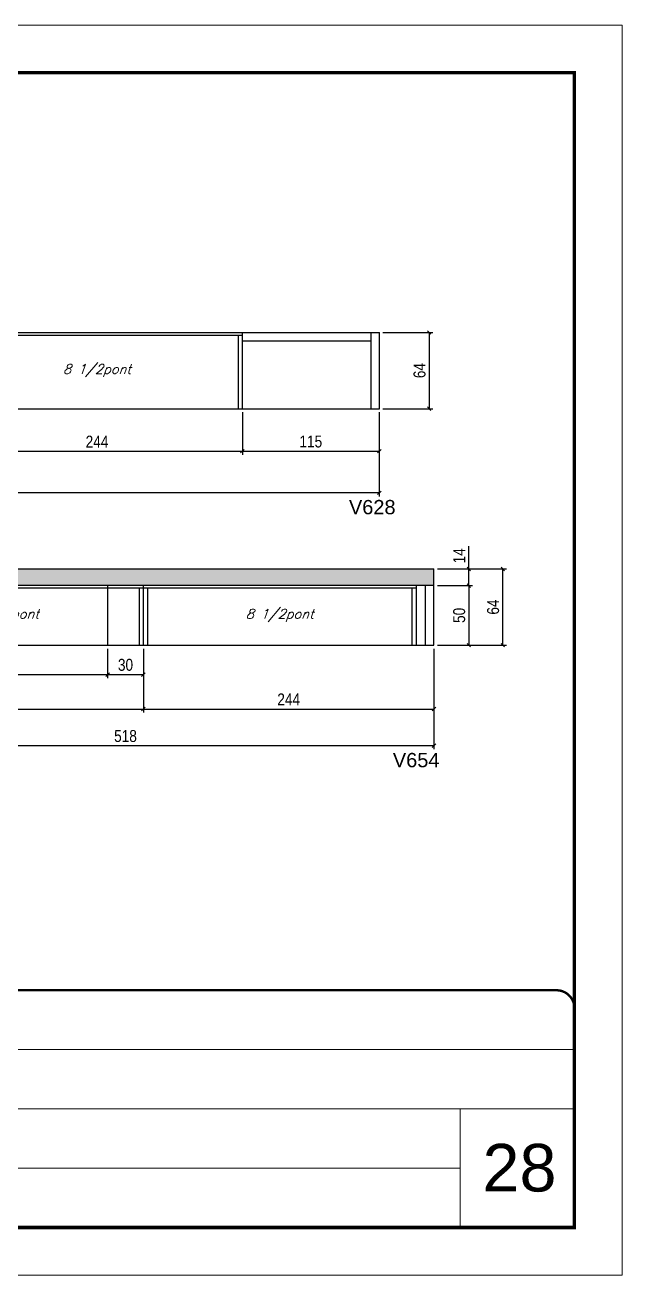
# Model space of a CAD drawing. Extents: x 3309 to 9590, y -2522 to 14608.
# Drawn here: x 9062 to 9563, y 6666 to 7716 of the extents above; entities that cross this region are included whole.
import ezdxf

# ---------------------------------------------------------------- set-up
doc = ezdxf.new("R2010")
doc.units = 0
doc.linetypes.add('CONTINUO', pattern=[0])
doc.linetypes.add('DASHED', pattern=[0.75, 0.5, -0.25])
for name, color, linetype in [('5', 5, 'Continuous'), ('COTA', 241, 'Continuous'), ('Painéis', 200, 'Continuous'), ('SARR_2.2x7', 40, 'Continuous'), ('SARR_3.5x7', 81, 'Continuous'), ('texto', 7, 'Continuous')]:
    doc.layers.add(name, color=color, linetype=linetype)
for name, color, linetype, lineweight in [('CARIMBO', 255, 'Continuous', 9), ('Folhas', 255, 'Continuous', 9), ('SARRAFO DE PRESSAO', 251, 'DASHED', 9)]:
    doc.layers.add(name, color=color, linetype=linetype, lineweight=lineweight)
doc.styles.add('ARIAL', font='arial.ttf')
doc.styles.add('COTA TECNICA', font='techl___.ttf', dxfattribs={"height": 10})
doc.styles.add('Romans', font='romans.shx')
doc.styles.get("Standard").update_dxf_attribs({"font": 'arial.ttf'})
doc.dimstyles.new('PAINEL', dxfattribs={"dimtxt": 10, "dimasz": 3, "dimexe": 3, "dimexo": 3, "dimgap": 3, "dimtad": 1, "dimdec": 1, "dimzin": 12, "dimdsep": 46, "dimtxsty": 'COTA TECNICA', "dimblk1": 'OBLIQUE', "dimblk2": 'OBLIQUE', "dimsah": 1, "dimcen": 0.9, "dimclrd": 4, "dimclre": 4, "dimclrt": 240, "dimadec": 1, "dimazin": 3, "dimtfac": 1, "dimtdec": 1, "dimtmove": 0, "dimatfit": 3, "dimfxl": 1, "dimtolj": 1, "dimtzin": 12, "dimarcsym": 0})

# ---------------------------------------------------------------- blocks, each defined once
blk = doc.blocks.new('9999999999')
at = {"color": 30, "linetype": 'CONTINUO'}
for p, q in [((98564.6, 34379.6), (99584, 34379.6)), ((98564.6, 34329.8), (99488, 34329.8)), ((99584, 34329.8), (99488, 34329.8)), ((99488, 34329.8), (99488, 34230.2)), ((98564.6, 34280), (99488, 34280))]:
    blk.add_line(p, q, dxfattribs=at)
at = {"color": 30, "linetype": 'CONTINUO', "const_width": 2}
blk.add_lwpolyline([(99584, 34230.2), (99584, 34414.4, 0.414214), (99569, 34429.4), (98229, 34429.4, 0.414214), (98214, 34414.4), (98214, 34245.2, 0.414214), (98229, 34230.2), (99584, 34230.2)], format="xyb", dxfattribs=at)
at = {"layer": 'Folhas'}
blk.add_lwpolyline([(98139, 34190.2), (99624, 34190.2), (99624, 35240.2), (98139, 35240.2)], close=True, dxfattribs=at)
at = {"layer": 'Folhas', "color": 30, "const_width": 3}
blk.add_lwpolyline([(98214, 34230.2), (99584, 34230.2), (99584, 35200.2), (98214, 35200.2)], close=True, dxfattribs=at)
blk = doc.blocks.new('_Oblique')
at = {"color": 0, "linetype": 'ByBlock', "lineweight": -2}
blk.add_line((-0.5, -0.5), (0.5, 0.5), dxfattribs=at)
blk = doc.blocks.new('*D841')
at = {"layer": 'COTA', "color": 4, "linetype": 'ByBlock', "lineweight": -2, "transparency": 16777216}
for p, q in [((9000.1, 7391.1), (9000.1, 7355.4)), ((9244.1, 7391.1), (9244.1, 7355.4)), ((9000.1, 7358.4), (9244.1, 7358.4))]:
    blk.add_line(p, q, dxfattribs=at)
at = {"layer": 'Defpoints', "color": 0, "linetype": 'ByBlock', "transparency": 16777216}
for p in [(9000.1, 7394.1), (9244.1, 7394.1), (9244.1, 7358.4)]:
    blk.add_point(p, dxfattribs=at)
at = {"layer": 'COTA', "color": 4, "linetype": 'ByBlock', "lineweight": -2, "transparency": 16777216, "xscale": 3, "yscale": 3, "zscale": 3, "rotation": 180}
blk.add_blockref('_Oblique', (9000.1, 7358.4), dxfattribs=at)
at = {"layer": 'COTA', "color": 4, "linetype": 'ByBlock', "lineweight": -2, "transparency": 16777216, "xscale": 3, "yscale": 3, "zscale": 3}
blk.add_blockref('_Oblique', (9244.1, 7358.4), dxfattribs=at)
at = {"layer": 'COTA', "color": 240, "linetype": 'ByBlock', "transparency": 16777216, "insert": (9122.1, 7366.4), "char_height": 10, "attachment_point": 5, "style": 'COTA TECNICA'}
blk.add_mtext('\\A1;244', dxfattribs=at)
blk = doc.blocks.new('*D842')
at = {"layer": 'COTA', "color": 4, "linetype": 'ByBlock', "lineweight": -2, "transparency": 16777216}
for p, q in [((9244.1, 7391.1), (9244.1, 7355.4)), ((9359.1, 7391.1), (9359.1, 7355.4)), ((9244.1, 7358.4), (9359.1, 7358.4))]:
    blk.add_line(p, q, dxfattribs=at)
at = {"layer": 'Defpoints', "color": 0, "linetype": 'ByBlock', "transparency": 16777216}
for p in [(9244.1, 7394.1), (9359.1, 7394.1), (9359.1, 7358.4)]:
    blk.add_point(p, dxfattribs=at)
at = {"layer": 'COTA', "color": 4, "linetype": 'ByBlock', "lineweight": -2, "transparency": 16777216, "xscale": 3, "yscale": 3, "zscale": 3, "rotation": 180}
blk.add_blockref('_Oblique', (9244.1, 7358.4), dxfattribs=at)
at = {"layer": 'COTA', "color": 4, "linetype": 'ByBlock', "lineweight": -2, "transparency": 16777216, "xscale": 3, "yscale": 3, "zscale": 3}
blk.add_blockref('_Oblique', (9359.1, 7358.4), dxfattribs=at)
at = {"layer": 'COTA', "color": 240, "linetype": 'ByBlock', "transparency": 16777216, "insert": (9301.6, 7366.5), "char_height": 10, "attachment_point": 5, "style": 'COTA TECNICA'}
blk.add_mtext('\\A1;115', dxfattribs=at)
blk = doc.blocks.new('*D846')
at = {"layer": 'COTA', "color": 4, "lineweight": -2, "transparency": 16777216}
for p, q in [((9362.1, 7458.1), (9404, 7458.1)), ((9401, 7458.1), (9401, 7394.1)), ((9362.1, 7394.1), (9404, 7394.1))]:
    blk.add_line(p, q, dxfattribs=at)
at = {"layer": 'Defpoints', "color": 0, "transparency": 16777216}
for p in [(9359.1, 7458.1), (9359.1, 7394.1), (9401, 7394.1)]:
    blk.add_point(p, dxfattribs=at)
at = {"layer": 'COTA', "color": 4, "lineweight": -2, "transparency": 16777216, "xscale": 3, "yscale": 3, "zscale": 3}
for p, rotation in [((9401, 7458.1), 90), ((9401, 7394.1), 270)]:
    blk.add_blockref('_Oblique', p, dxfattribs=dict(at, rotation=rotation))
at = {"layer": 'COTA', "color": 240, "transparency": 16777216, "insert": (9392.9, 7426.1), "char_height": 10, "attachment_point": 5, "rotation": 90, "style": 'COTA TECNICA'}
blk.add_mtext('\\A1;64', dxfattribs=at)
blk = doc.blocks.new('*D856')
at = {"layer": 'COTA', "color": 4, "lineweight": -2, "transparency": 16777216}
for p, q in [((8887, 7192.5), (8887, 7108)), ((9405, 7192.5), (9405, 7108)), ((9405, 7111), (8887, 7111))]:
    blk.add_line(p, q, dxfattribs=at)
at = {"layer": 'Defpoints', "color": 0, "transparency": 16777216}
for p in [(8887, 7195.5, 0), (9405, 7195.5, 0), (8887, 7111)]:
    blk.add_point(p, dxfattribs=at)
at = {"layer": 'COTA', "color": 4, "lineweight": -2, "transparency": 16777216, "xscale": 3, "yscale": 3, "zscale": 3, "rotation": 180}
blk.add_blockref('_Oblique', (8887, 7111), dxfattribs=at)
at = {"layer": 'COTA', "color": 4, "lineweight": -2, "transparency": 16777216, "xscale": 3, "yscale": 3, "zscale": 3}
blk.add_blockref('_Oblique', (9405, 7111), dxfattribs=at)
at = {"layer": 'COTA', "color": 240, "transparency": 16777216, "insert": (9146, 7119.1), "char_height": 10, "attachment_point": 5, "style": 'COTA TECNICA'}
blk.add_mtext('\\A1;518', dxfattribs=at)
blk = doc.blocks.new('*D859')
at = {"layer": 'COTA', "color": 4, "lineweight": -2, "transparency": 16777216}
for p, q in [((8887, 7192.5), (8887, 7167.7)), ((9131, 7192.5), (9131, 7167.7)), ((8887, 7170.7), (9131, 7170.7))]:
    blk.add_line(p, q, dxfattribs=at)
at = {"layer": 'Defpoints', "color": 0, "transparency": 16777216}
for p in [(8887, 7195.5, 0), (9131, 7195.5, 0), (9131, 7170.7)]:
    blk.add_point(p, dxfattribs=at)
at = {"layer": 'COTA', "color": 4, "lineweight": -2, "transparency": 16777216, "xscale": 3, "yscale": 3, "zscale": 3, "rotation": 180}
blk.add_blockref('_Oblique', (8887, 7170.7), dxfattribs=at)
at = {"layer": 'COTA', "color": 4, "lineweight": -2, "transparency": 16777216, "xscale": 3, "yscale": 3, "zscale": 3}
blk.add_blockref('_Oblique', (9131, 7170.7), dxfattribs=at)
at = {"layer": 'COTA', "color": 240, "transparency": 16777216, "insert": (9009, 7178.8), "char_height": 10, "attachment_point": 5, "style": 'COTA TECNICA'}
blk.add_mtext('\\A1;244', dxfattribs=at)
blk = doc.blocks.new('*D860')
at = {"layer": 'COTA', "color": 4, "lineweight": -2, "transparency": 16777216}
for p, q in [((9131, 7192.5), (9131, 7167.7)), ((9161, 7192.5), (9161, 7167.7)), ((9131, 7170.7), (9161, 7170.7))]:
    blk.add_line(p, q, dxfattribs=at)
at = {"layer": 'Defpoints', "color": 0, "transparency": 16777216}
for p in [(9131, 7195.5, 0), (9161, 7195.5, 0), (9161, 7170.7)]:
    blk.add_point(p, dxfattribs=at)
at = {"layer": 'COTA', "color": 4, "lineweight": -2, "transparency": 16777216, "xscale": 3, "yscale": 3, "zscale": 3, "rotation": 180}
blk.add_blockref('_Oblique', (9131, 7170.7), dxfattribs=at)
at = {"layer": 'COTA', "color": 4, "lineweight": -2, "transparency": 16777216, "xscale": 3, "yscale": 3, "zscale": 3}
blk.add_blockref('_Oblique', (9161, 7170.7), dxfattribs=at)
at = {"layer": 'COTA', "color": 240, "transparency": 16777216, "insert": (9146, 7178.9), "char_height": 10, "attachment_point": 5, "style": 'COTA TECNICA'}
blk.add_mtext('\\A1;30', dxfattribs=at)
blk = doc.blocks.new('*D861')
at = {"layer": 'COTA', "color": 4, "lineweight": -2, "transparency": 16777216}
for p, q in [((8887, 7192.5), (8887, 7138.8)), ((9161, 7192.5), (9161, 7138.8)), ((8887, 7141.8), (9161, 7141.8))]:
    blk.add_line(p, q, dxfattribs=at)
at = {"layer": 'Defpoints', "color": 0, "transparency": 16777216}
for p in [(8887, 7195.5, 0), (9161, 7195.5, 0), (9161, 7141.8)]:
    blk.add_point(p, dxfattribs=at)
at = {"layer": 'COTA', "color": 4, "lineweight": -2, "transparency": 16777216, "xscale": 3, "yscale": 3, "zscale": 3, "rotation": 180}
blk.add_blockref('_Oblique', (8887, 7141.8), dxfattribs=at)
at = {"layer": 'COTA', "color": 4, "lineweight": -2, "transparency": 16777216, "xscale": 3, "yscale": 3, "zscale": 3}
blk.add_blockref('_Oblique', (9161, 7141.8), dxfattribs=at)
at = {"layer": 'COTA', "color": 240, "transparency": 16777216, "insert": (9024, 7149.9), "char_height": 10, "attachment_point": 5, "style": 'COTA TECNICA'}
blk.add_mtext('\\A1;274', dxfattribs=at)
blk = doc.blocks.new('*D862')
at = {"layer": 'COTA', "color": 4, "lineweight": -2, "transparency": 16777216}
for p, q in [((9161, 7192.5), (9161, 7138.8)), ((9405, 7192.5), (9405, 7138.8)), ((9161, 7141.8), (9405, 7141.8))]:
    blk.add_line(p, q, dxfattribs=at)
at = {"layer": 'Defpoints', "color": 0, "transparency": 16777216}
for p in [(9161, 7195.5, 0), (9405, 7195.5, 0), (9405, 7141.8)]:
    blk.add_point(p, dxfattribs=at)
at = {"layer": 'COTA', "color": 4, "lineweight": -2, "transparency": 16777216, "xscale": 3, "yscale": 3, "zscale": 3, "rotation": 180}
blk.add_blockref('_Oblique', (9161, 7141.8), dxfattribs=at)
at = {"layer": 'COTA', "color": 4, "lineweight": -2, "transparency": 16777216, "xscale": 3, "yscale": 3, "zscale": 3}
blk.add_blockref('_Oblique', (9405, 7141.8), dxfattribs=at)
at = {"layer": 'COTA', "color": 240, "transparency": 16777216, "insert": (9283, 7149.9), "char_height": 10, "attachment_point": 5, "style": 'COTA TECNICA'}
blk.add_mtext('\\A1;244', dxfattribs=at)
blk = doc.blocks.new('*D864')
at = {"layer": 'COTA', "color": 4, "lineweight": -2, "transparency": 16777216}
for p, q in [((9408, 7245.5), (9437.3, 7245.5)), ((9434.3, 7245.5), (9434.3, 7195.5)), ((9408, 7195.5), (9437.3, 7195.5))]:
    blk.add_line(p, q, dxfattribs=at)
at = {"layer": 'Defpoints', "color": 0, "transparency": 16777216}
for p in [(9405, 7245.5, 0), (9405, 7195.5, 0), (9434.3, 7195.5)]:
    blk.add_point(p, dxfattribs=at)
at = {"layer": 'COTA', "color": 4, "lineweight": -2, "transparency": 16777216, "xscale": 3, "yscale": 3, "zscale": 3}
for p, rotation in [((9434.3, 7245.5), 90), ((9434.3, 7195.5), 270)]:
    blk.add_blockref('_Oblique', p, dxfattribs=dict(at, rotation=rotation))
at = {"layer": 'COTA', "color": 240, "transparency": 16777216, "insert": (9426.2, 7220.5), "char_height": 10, "attachment_point": 5, "rotation": 90, "style": 'COTA TECNICA'}
blk.add_mtext('\\A1;50', dxfattribs=at)
blk = doc.blocks.new('*D865')
at = {"layer": 'COTA', "color": 4, "lineweight": -2, "transparency": 16777216}
for p, q in [((9434.3, 7259.5), (9434.3, 7278.6)), ((9408, 7259.5), (9437.3, 7259.5)), ((9434.3, 7245.5), (9434.3, 7259.5)), ((9408, 7245.5), (9437.3, 7245.5))]:
    blk.add_line(p, q, dxfattribs=at)
at = {"layer": 'Defpoints', "color": 0, "transparency": 16777216}
for p in [(9405, 7259.5, 0), (9434.3, 7259.5), (9405, 7245.5, 0)]:
    blk.add_point(p, dxfattribs=at)
at = {"layer": 'COTA', "color": 4, "lineweight": -2, "transparency": 16777216, "xscale": 3, "yscale": 3, "zscale": 3}
for p, rotation in [((9434.3, 7259.5), 90), ((9434.3, 7245.5), 270)]:
    blk.add_blockref('_Oblique', p, dxfattribs=dict(at, rotation=rotation))
at = {"layer": 'COTA', "color": 240, "transparency": 16777216, "insert": (9426.2, 7270.5), "char_height": 10, "attachment_point": 5, "rotation": 90, "style": 'COTA TECNICA'}
blk.add_mtext('\\A1;14', dxfattribs=at)
blk = doc.blocks.new('*D866')
at = {"layer": 'COTA', "color": 4, "lineweight": -2, "transparency": 16777216}
for p, q in [((9408, 7259.5), (9465.8, 7259.5)), ((9462.8, 7195.5), (9462.8, 7259.5)), ((9408, 7195.5), (9465.8, 7195.5))]:
    blk.add_line(p, q, dxfattribs=at)
at = {"layer": 'Defpoints', "color": 0, "transparency": 16777216}
for p in [(9405, 7259.5, 0), (9462.8, 7259.5), (9405, 7195.5, 0)]:
    blk.add_point(p, dxfattribs=at)
at = {"layer": 'COTA', "color": 4, "lineweight": -2, "transparency": 16777216, "xscale": 3, "yscale": 3, "zscale": 3}
for p, rotation in [((9462.8, 7259.5), 90), ((9462.8, 7195.5), 270)]:
    blk.add_blockref('_Oblique', p, dxfattribs=dict(at, rotation=rotation))
at = {"layer": 'COTA', "color": 240, "transparency": 16777216, "insert": (9454.7, 7227.5), "char_height": 10, "attachment_point": 5, "rotation": 90, "style": 'COTA TECNICA'}
blk.add_mtext('\\A1;64', dxfattribs=at)
blk = doc.blocks.new('*D868')
at = {"layer": 'COTA', "color": 4, "lineweight": -2, "transparency": 16777216}
for p, q in [((8512.1, 7391.1), (8512.1, 7320.4)), ((9359.1, 7391.1), (9359.1, 7320.4)), ((9359.1, 7323.4), (8512.1, 7323.4))]:
    blk.add_line(p, q, dxfattribs=at)
at = {"layer": 'Defpoints', "color": 0, "transparency": 16777216}
for p in [(8512.1, 7394.1, 0), (9359.1, 7394.1, 0), (8512.1, 7323.4)]:
    blk.add_point(p, dxfattribs=at)
at = {"layer": 'COTA', "color": 4, "lineweight": -2, "transparency": 16777216, "xscale": 3, "yscale": 3, "zscale": 3, "rotation": 180}
blk.add_blockref('_Oblique', (8512.1, 7323.4), dxfattribs=at)
at = {"layer": 'COTA', "color": 4, "lineweight": -2, "transparency": 16777216, "xscale": 3, "yscale": 3, "zscale": 3}
blk.add_blockref('_Oblique', (9359.1, 7323.4), dxfattribs=at)
at = {"layer": 'COTA', "color": 240, "transparency": 16777216, "insert": (8935.6, 7331.5), "char_height": 10, "attachment_point": 5, "style": 'COTA TECNICA'}
blk.add_mtext('\\A1;847', dxfattribs=at)

msp = doc.modelspace()

# ---------------------------------------------------------------- hatches: boundary and pattern name
at = {"layer": 'COTA'}
h = msp.add_hatch(dxfattribs=at)
h.set_pattern_fill('AR-CONC', color=256, scale=0.03)
h.set_pattern_definition([(50, (0, 69.6), (5.46554, -0.4781726), [0.5715, -6.2865]), (355, (0, 69.6), (-1.0573026, 5.7317054), [0.4572, -5.0292175]), (100.451445, (0.4555, 69.56), (4.4082374, 5.2535326), [0.4857003, -5.3427073]), (46.1842, (0, 71.124), (8.1323712, -1.26127), [0.85725, -9.42975]), (96.63556, (0.678, 71.019), (7.122124, 7.422784), [0.7285507, -8.014068]), (351.18415, (0, 71.124), (7.122124, 7.422784), [0.685799, -7.543792]), (21, (0.762, 70.743), (4.5484317, -3.067956), [0.5715, -6.2865]), (326, (0.762, 70.743), (1.8540609, 5.525639), [0.4572, -5.0292]), (71.451445, (1.141, 70.487), (6.4024926, 2.457683), [0.4857003, -5.342698]), (37.5, (0, 69.5998), (0.0926581, 2.53665117), [0, -4.96824, 0, -5.1054, 0, -5.04825]), (7.5, (0, 69.5998), (2.0045899, 3.00541724), [0, -2.91084, 0, -4.85394, 0, -1.92405]), (327.5, (-1.6993, 69.5998), (4.06771786, -0.17186232), [0, -1.905, 0, -5.9436, 0, -7.8867]), (317.5, (-2.4613, 69.5998), (4.4438754, 0.7627947), [0, -2.4765, 0, -3.94716, 0, -5.6007])])
h.paths.add_polyline_path([(8662.02, 7245.45), (8857.02, 7245.45), (8857.02, 7195.45), (8887.02, 7195.45), (8887.02, 7245.45), (9405.02, 7245.45), (9405.02, 7259.45), (8635.02, 7259.45), (8635.02, 7244.45), (8484.02, 7244.45), (8484.02, 7259.45), (8484.02, 7292.45), (8450.02, 7292.45), (8450.02, 7230.45), (8635.02, 7230.45), (8635.02, 7195.45), (8662.02, 7195.45)])

# ---------------------------------------------------------------- linework, layer by layer
for p in [(8635.02, 7259.45, 0), (9405.02, 7245.45, 0)]:
    msp.add_line(p, (9405.02, 7259.45, 0), dxfattribs=at)
at = {"layer": 'Painéis', "linetype": 'ByBlock'}
for p, q in [((8512.14, 7458.1, 0), (9359.14, 7458.1, 0)), ((9244.14, 7394.1, 0), (9244.14, 7458.1, 0)), ((9359.14, 7394.1, 0), (9359.14, 7458.1, 0)), ((8512.14, 7394.1, 0), (9359.14, 7394.1, 0)), ((9405.02, 7245.45, 0), (8887.02, 7245.45, 0)), ((9131.02, 7245.45, 0), (9131.02, 7195.45, 0)), ((9161.02, 7195.45, 0), (9161.02, 7245.45, 0)), ((9405.02, 7195.45, 0), (9405.02, 7245.45, 0)), ((8887.02, 7195.45, 0), (9405.02, 7195.45, 0))]:
    msp.add_line(p, q, dxfattribs=at)
at = {"layer": 'SARR_2.2x7', "linetype": 'Continuous'}
for p, q in [((9027.14, 7455.9, 0), (9244.14, 7455.9, 0)), ((9352.14, 7394.1, 0), (9352.14, 7458.1, 0)), ((9244.14, 7451.1, 0), (9352.14, 7451.1, 0)), ((9398.02, 7195.45, 0), (9398.02, 7245.45, 0)), ((9161.02, 7243.25, 0), (8928.52, 7243.25, 0)), ((9390.02, 7243.25, 0), (9161.02, 7243.25, 0))]:
    msp.add_line(p, q, dxfattribs=at)
at = {"layer": 'SARR_3.5x7'}
for p, q in [((9240.64, 7455.9, 0), (9240.64, 7394.1, 0)), ((9390.02, 7245.45, 0), (9390.02, 7195.45, 0)), ((9157.52, 7243.25, 0), (9157.52, 7195.45, 0)), ((9164.52, 7243.25, 0), (9164.52, 7195.45, 0)), ((9386.52, 7243.25, 0), (9386.52, 7195.45, 0))]:
    msp.add_line(p, q, dxfattribs=at)

# ---------------------------------------------------------------- block references
at = {"layer": 'SARRAFO DE PRESSAO', "color": 6, "linetype": 'ByBlock'}
msp.add_blockref('9999999999', (-90061.11, -27523.8), dxfattribs=at)

# ---------------------------------------------------------------- texts
at = {"layer": '5', "linetype": 'Continuous'}
for s, p in [('V628', (9333.62, 7305.43, 0)), ('V654', (9370.47, 7092.94, 0))]:
    msp.add_text(s, height=12, rotation=0.00004, dxfattribs=at).set_placement(p)
at = {"layer": 'CARIMBO', "style": 'ARIAL'}
msp.add_text('28', height=40, dxfattribs=at).set_placement((9445.73, 6736.55))
at = {"layer": 'texto', "color": 2, "char_height": 8, "attachment_point": 5, "style": 'Romans'}
for s, insert in [('{\\Q19;\\C256;8 1/2pont}', (9122.14, 7426.1, 0)), ('{\\Q19;\\C256;9 1/2pont}', (9044.77, 7220.45, 0)), ('{\\Q19;\\C256;8 1/2pont}', (9275.52, 7220.45, 0))]:
    msp.add_mtext(s, dxfattribs=dict(at, insert=insert))

# ---------------------------------------------------------------- dimensions: what is measured, and where the dimension line sits
at = {"layer": 'COTA'}
for base, p1, p2, angle, picture, middle in [((9401.02, 7394.1, 0), (9359.14, 7458.1, 0), (9359.14, 7394.1, 0), 90, '*D846', (9392.92, 7426.1, 0)), ((9434.3, 7259.45), (9405.02, 7245.45, 0), (9405.02, 7259.45, 0), 90, '*D865', (9426.22, 7270.51)), ((9462.76, 7259.45), (9405.02, 7195.45, 0), (9405.02, 7259.45, 0), 90, '*D866', (9454.65, 7227.45)), ((9434.3, 7195.45), (9405.02, 7245.45, 0), (9405.02, 7195.45, 0), 90, '*D864', (9426.19, 7220.45)), ((8887.02, 7110.96), (9405.02, 7195.45, 0), (8887.02, 7195.45, 0), 180, '*D856', (9146.02, 7119.09))]:
    dim = msp.add_linear_dim(base=base, p1=p1, p2=p2, angle=angle, dimstyle='PAINEL', dxfattribs=at)
    dim.commit()
    dim.dimension.update_dxf_attribs({"geometry": picture, "text_midpoint": middle})
for base, p1, p2, picture, middle in [((8512.14, 7323.44), (9359.14, 7394.1, 0), (8512.14, 7394.1, 0), '*D868', (8935.64, 7331.54)), ((9131.02, 7170.73), (8887.02, 7195.45, 0), (9131.02, 7195.45, 0), '*D859', (9009.02, 7178.8)), ((9161.02, 7141.83), (8887.02, 7195.45, 0), (9161.02, 7195.45, 0), '*D861', (9024.02, 7149.9))]:
    dim = msp.add_linear_dim(base=base, p1=p1, p2=p2, dimstyle='PAINEL', dxfattribs=at)
    dim.commit()
    dim.dimension.update_dxf_attribs({"geometry": picture, "text_midpoint": middle})
at = {"layer": 'COTA', "linetype": 'ByBlock'}
dim = msp.add_linear_dim(base=(9244.14, 7358.36, 0), p1=(9000.14, 7394.1, 0), p2=(9244.14, 7394.1, 0), dimstyle='PAINEL', dxfattribs=at)
dim.commit()
dim.dimension.update_dxf_attribs({"geometry": '*D841', "text_midpoint": (9122.14, 7366.43, 0)})
dim = msp.add_linear_dim(base=(9359.14, 7358.36, 0), p1=(9244.14, 7394.1, 0), p2=(9359.14, 7394.1, 0), dimstyle='PAINEL', override={"dimtmove": 1}, dxfattribs=at)
dim.commit()
dim.dimension.update_dxf_attribs({"geometry": '*D842', "text_midpoint": (9301.64, 7366.47, 0)})
at = {"layer": 'COTA'}
for base, p1, p2, picture, middle in [((9161.02, 7170.73), (9131.02, 7195.45, 0), (9161.02, 7195.45, 0), '*D860', (9146.02, 7178.95)), ((9405.02, 7141.83), (9161.02, 7195.45, 0), (9405.02, 7195.45, 0), '*D862', (9283.02, 7149.9))]:
    dim = msp.add_linear_dim(base=base, p1=p1, p2=p2, dimstyle='PAINEL', override={"dimtmove": 1}, dxfattribs=at)
    dim.commit()
    dim.dimension.update_dxf_attribs({"geometry": picture, "text_midpoint": middle})

doc.saveas('drawing.dxf')
